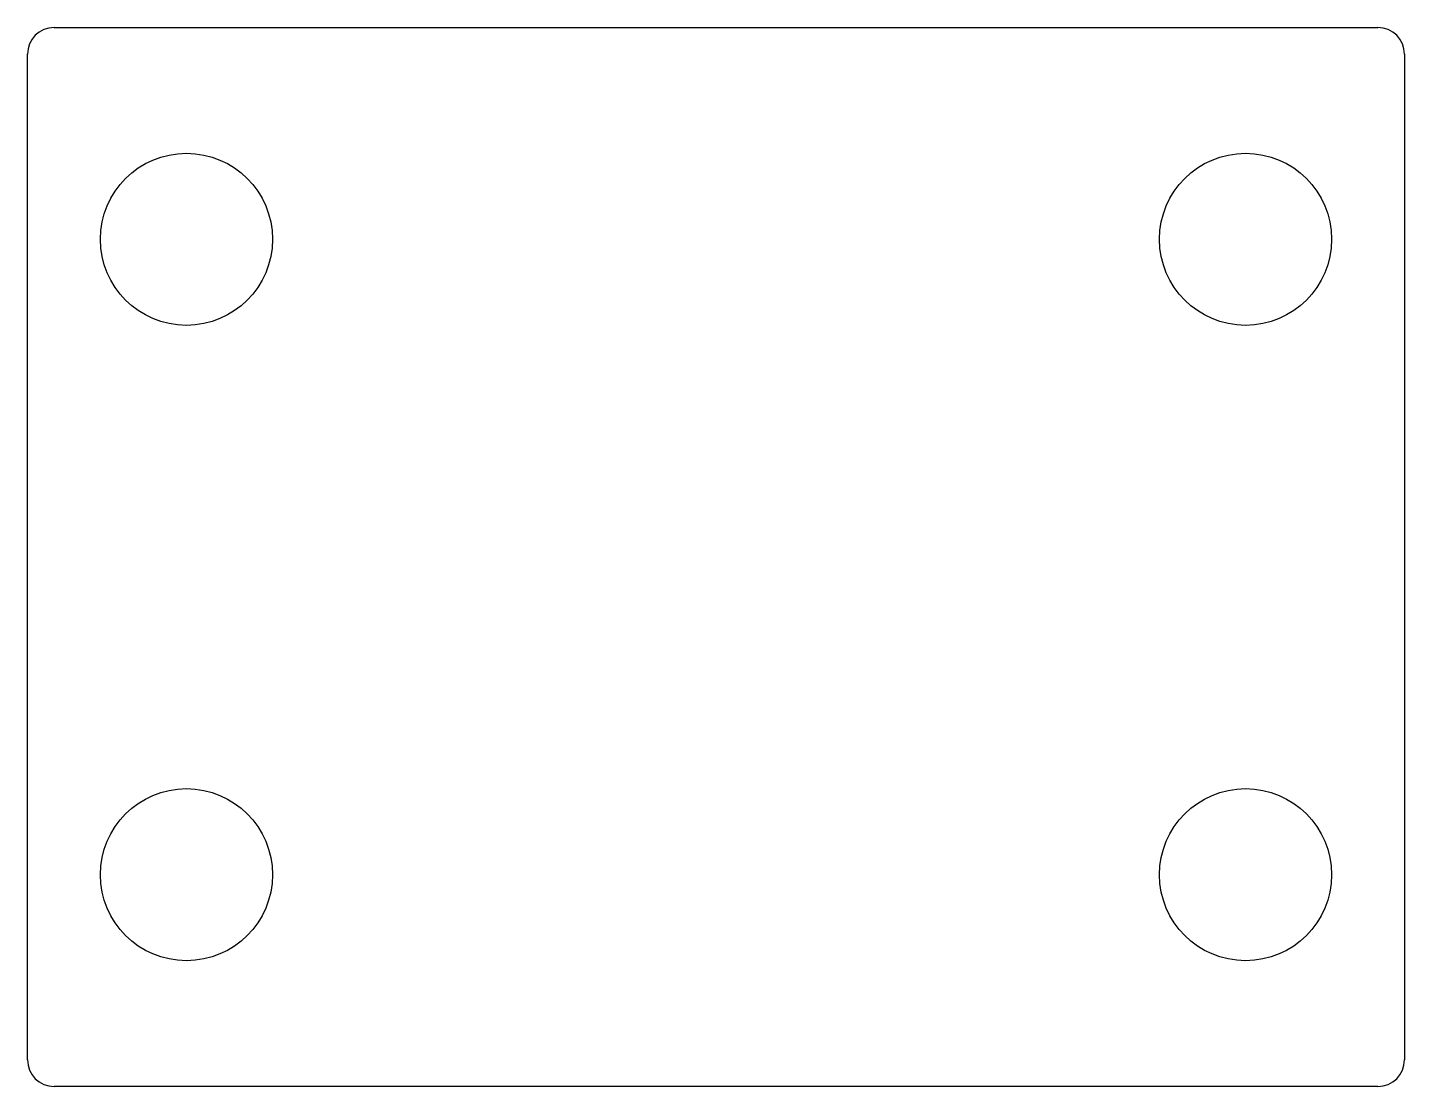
# Model space of a CAD drawing. Header units: millimetres. Extents: x -26 to 26, y -20 to 20.
import ezdxf

# ---------------------------------------------------------------- set-up
doc = ezdxf.new("R2010")
doc.units = ezdxf.units.MM

msp = doc.modelspace()

# ---------------------------------------------------------------- linework, layer by layer
for p, q in [((-25, 20), (25, 20)), ((-26, -19), (-26, 19)), ((26, 19), (26, -19)), ((25, -20), (-25, -20))]:
    msp.add_line(p, q)
for centre in [(-20, 12), (20, 12), (-20, -12), (20, -12)]:
    msp.add_circle(centre, 3.25)
for centre, start, end in [((-25, 19), 90, 180), ((25, 19), 0, 90), ((-25, -19), 180, -90), ((25, -19), -90, 0)]:
    msp.add_arc(centre, 1, start, end)

doc.saveas('drawing.dxf')
